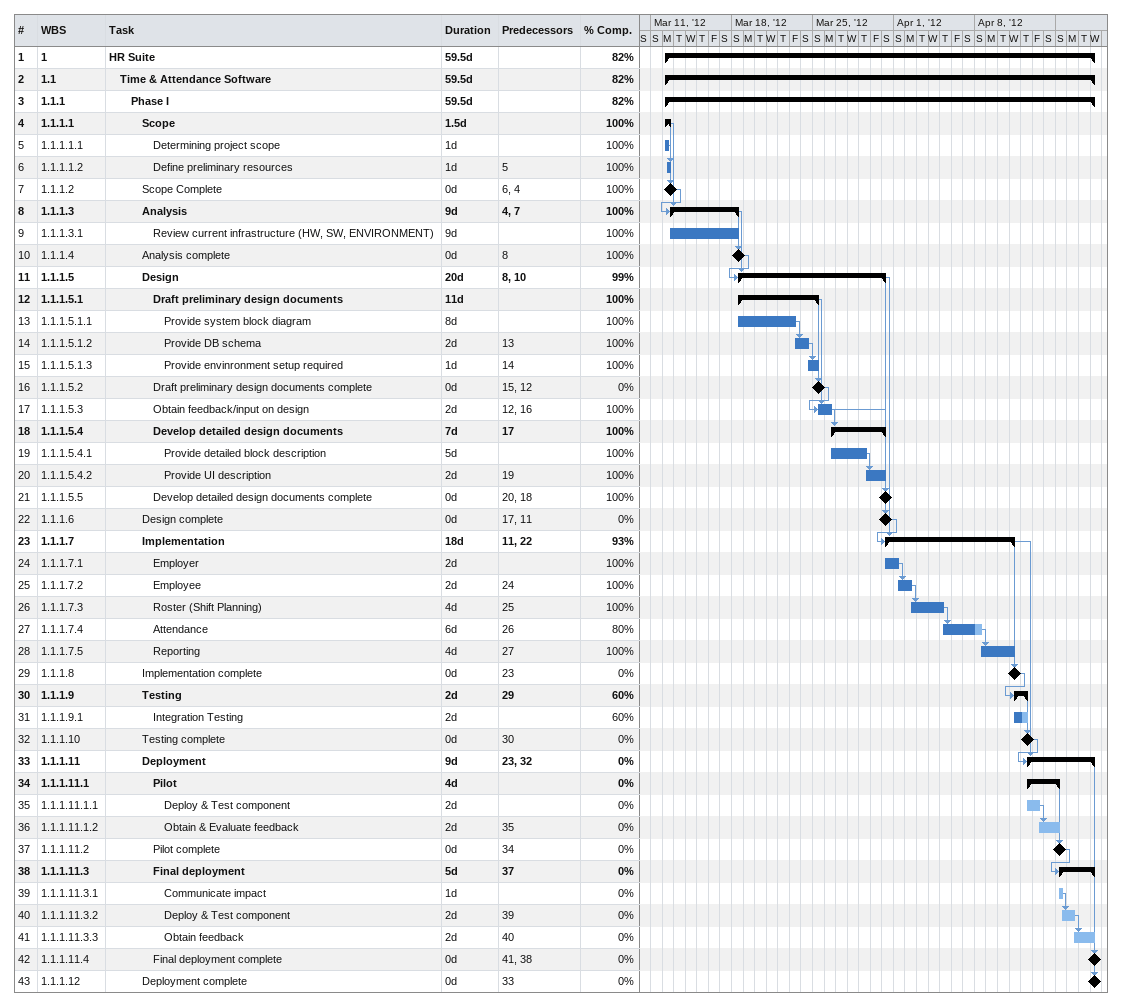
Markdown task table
| ID | WBS | Task | Duration | Start | Finish | Predecessors | % complete |
|---|---|---|---|---|---|---|---|
| 1 | 1 | **HR Suite** | 59.5d | 2012-03-12 | 2012-04-18 |  | 82 |
| 2 | 1.1 | **Time & Attendance Software** | 59.5d | 2012-03-12 | 2012-04-18 |  | 82 |
| 3 | 1.1.1 | **Phase I** | 59.5d | 2012-03-12 | 2012-04-18 |  | 82 |
| 4 | 1.1.1.1 | **Scope** | 1.5d | 2012-03-12 | 2012-03-12 |  | 100 |
| 5 | 1.1.1.1.1 | Determining project scope | 1d | 2012-03-12 | 2012-03-12 |  | 100 |
| 6 | 1.1.1.1.2 | Define preliminary resources | 1d | 2012-03-12 | 2012-03-12 | 5 | 100 |
| 7 | 1.1.1.2 | Scope Complete | 0d | 2012-03-12 | 2012-03-12 | 6, 4 | 100 |
| 8 | 1.1.1.3 | **Analysis** | 9d | 2012-03-12 | 2012-03-18 | 4, 7 | 100 |
| 9 | 1.1.1.3.1 | Review current infrastructure (HW, SW, ENVIRONMENT) | 9d | 2012-03-12 | 2012-03-18 |  | 100 |
| 10 | 1.1.1.4 | Analysis complete | 0d | 2012-03-18 | 2012-03-18 | 8 | 100 |
| 11 | 1.1.1.5 | **Design** | 20d | 2012-03-18 | 2012-03-31 | 8, 10 | 99 |
| 12 | 1.1.1.5.1 | **Draft preliminary design documents** | 11d | 2012-03-18 | 2012-03-25 |  | 100 |
| 13 | 1.1.1.5.1.1 | Provide system block diagram | 8d | 2012-03-18 | 2012-03-23 |  | 100 |
| 14 | 1.1.1.5.1.2 | Provide DB schema | 2d | 2012-03-23 | 2012-03-24 | 13 | 100 |
| 15 | 1.1.1.5.1.3 | Provide envinronment setup required | 1d | 2012-03-24 | 2012-03-25 | 14 | 100 |
| 16 | 1.1.1.5.2 | Draft preliminary design documents complete | 0d | 2012-03-25 | 2012-03-25 | 15, 12 | 0 |
| 17 | 1.1.1.5.3 | Obtain feedback/input on design | 2d | 2012-03-25 | 2012-03-26 | 12, 16 | 100 |
| 18 | 1.1.1.5.4 | **Develop detailed design documents** | 7d | 2012-03-26 | 2012-03-31 | 17 | 100 |
| 19 | 1.1.1.5.4.1 | Provide detailed block description | 5d | 2012-03-26 | 2012-03-29 |  | 100 |
| 20 | 1.1.1.5.4.2 | Provide UI description | 2d | 2012-03-29 | 2012-03-31 | 19 | 100 |
| 21 | 1.1.1.5.5 | Develop detailed design documents complete | 0d | 2012-03-31 | 2012-03-31 | 20, 18 | 100 |
| 22 | 1.1.1.6 | Design complete | 0d | 2012-03-31 | 2012-03-31 | 17, 11 | 0 |
| 23 | 1.1.1.7 | **Implementation** | 18d | 2012-03-31 | 2012-04-11 | 11, 22 | 93 |
| 24 | 1.1.1.7.1 | Employer | 2d | 2012-03-31 | 2012-04-01 |  | 100 |
| 25 | 1.1.1.7.2 | Employee | 2d | 2012-04-01 | 2012-04-02 | 24 | 100 |
| 26 | 1.1.1.7.3 | Roster (Shift Planning) | 4d | 2012-04-02 | 2012-04-05 | 25 | 100 |
| 27 | 1.1.1.7.4 | Attendance | 6d | 2012-04-05 | 2012-04-08 | 26 | 80 |
| 28 | 1.1.1.7.5 | Reporting | 4d | 2012-04-08 | 2012-04-11 | 27 | 100 |
| 29 | 1.1.1.8 | Implementation complete | 0d | 2012-04-11 | 2012-04-11 | 23 | 0 |
| 30 | 1.1.1.9 | **Testing** | 2d | 2012-04-11 | 2012-04-12 | 29 | 60 |
| 31 | 1.1.1.9.1 | Integration Testing | 2d | 2012-04-11 | 2012-04-12 |  | 60 |
| 32 | 1.1.1.10 | Testing complete | 0d | 2012-04-12 | 2012-04-12 | 30 | 0 |
| 33 | 1.1.1.11 | **Deployment** | 9d | 2012-04-12 | 2012-04-18 | 23, 32 | 0 |
| 34 | 1.1.1.11.1 | **Pilot** | 4d | 2012-04-12 | 2012-04-15 |  | 0 |
| 35 | 1.1.1.11.1.1 | Deploy & Test component | 2d | 2012-04-12 | 2012-04-13 |  | 0 |
| 36 | 1.1.1.11.1.2 | Obtain & Evaluate feedback | 2d | 2012-04-13 | 2012-04-15 | 35 | 0 |
| 37 | 1.1.1.11.2 | Pilot complete | 0d | 2012-04-15 | 2012-04-15 | 34 | 0 |
| 38 | 1.1.1.11.3 | **Final deployment** | 5d | 2012-04-15 | 2012-04-18 | 37 | 0 |
| 39 | 1.1.1.11.3.1 | Communicate impact | 1d | 2012-04-15 | 2012-04-15 |  | 0 |
| 40 | 1.1.1.11.3.2 | Deploy & Test component | 2d | 2012-04-15 | 2012-04-16 | 39 | 0 |
| 41 | 1.1.1.11.3.3 | Obtain feedback | 2d | 2012-04-16 | 2012-04-18 | 40 | 0 |
| 42 | 1.1.1.11.4 | Final deployment complete | 0d | 2012-04-18 | 2012-04-18 | 41, 38 | 0 |
| 43 | 1.1.1.12 | Deployment complete | 0d | 2012-04-18 | 2012-04-18 | 33 | 0 |
